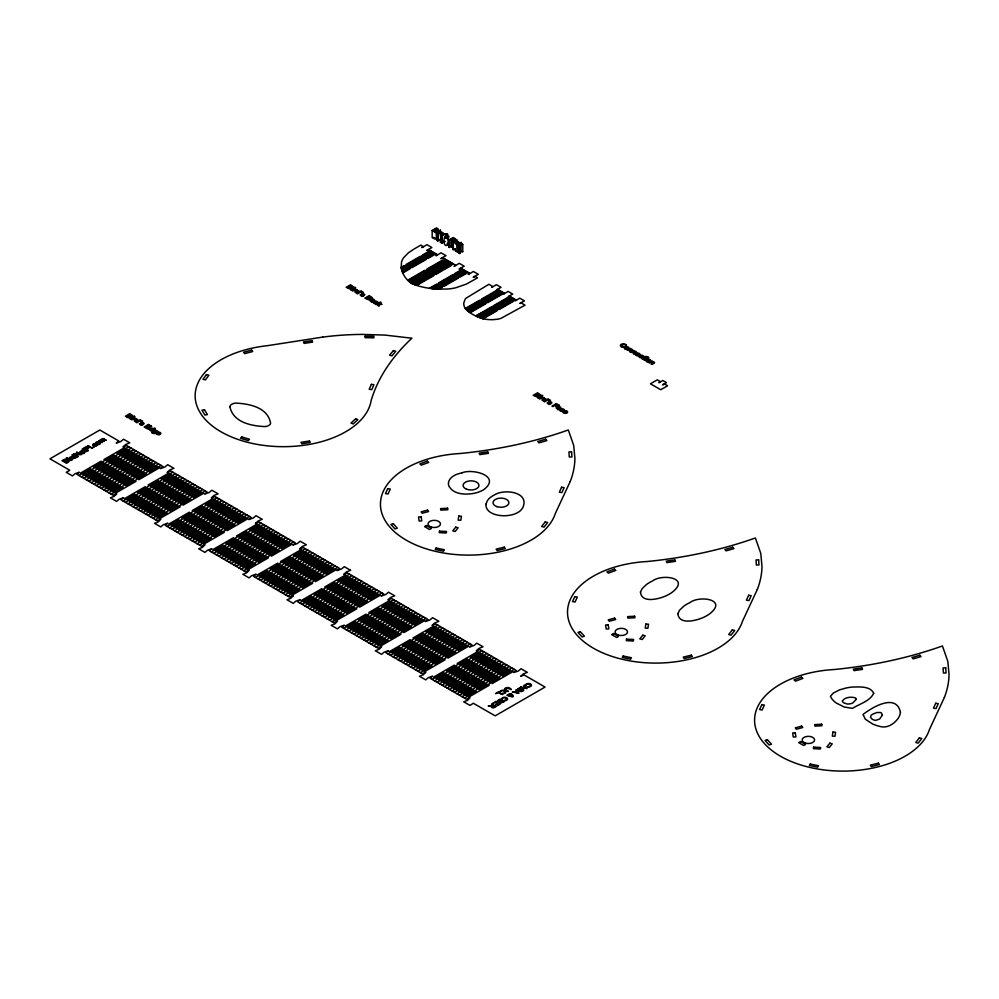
<?xml version="1.0" encoding="UTF-8"?>
<svg xmlns="http://www.w3.org/2000/svg" width="999" height="999" viewBox="0 0 999 999"><rect width="100%" height="100%" fill="white"/><g stroke="black" fill="none" stroke-linecap="round" stroke-linejoin="round"><path stroke-width="1.5" d="M361.263 294.98C357.804 293.893 363.411 298.164 363.773 295.592M443.793 241.321L443.169 242.108M511.5 696.003L512.3 695.691M497.577 700.861L500.112 699.088L504.433 701.585L501.123 702.959L497.564 701.036M454.907 239.498L453.658 240.01L451.66 239.036L451.66 246.241L453.047 247.028M459.74 253.534L459.74 246.328L460.389 244.43L462.749 244.443L462.749 251.648L460.389 251.623L459.74 253.534L459.09 253.147L459.652 244.43L457.142 244.83L457.142 252.023L459.652 251.623L459.652 244.43M459.09 253.147L459.652 251.623M100.012 440.759L104.346 441.446L101.998 439.985L102.785 439.16L106.294 440.322L104.033 439.011M447.639 237.862C446.428 240.022 442.944 235.502 445.454 237.65M447.639 245.067C444.43 247.29 442.832 241.795 444.767 236.601M492.045 706.668L493.856 705.494L495.292 706.318L492.157 707.142M140.497 423.901C137.225 422.49 142.058 427.147 143.032 424.475M548.301 403.022C545.054 401.785 549.912 406.118 550.849 403.671A3.771 2.173 0 0 0 550.249 402.897L550.162 402.759A5.607 3.234 0 0 1 549.75 402.322M66.084 460.377L64.51 461.388L63.137 460.601L66.071 460.002M436.338 231.044L434.79 231.306M448.176 236.85L448.638 244.43L448.052 236.975M437.038 238.511L435.04 239.048L432.18 237.625L432.18 230.419L436.513 227.922C441.783 230.394 434.815 233.654 432.18 230.419M500.561 701.822L502.047 700.873L503.359 701.623L500.624 702.247M376.773 302.422L377.634 302.922M563.161 410.04L564.023 410.527M642.332 356.381L643.206 356.88M436.326 238.274L434.34 238.274M632.729 350.487L630.257 351.973L629.42 351.486L631.605 350.174M636.475 352.622L633.978 354.121L633.141 353.634L635.327 352.322M654.432 362.987L651.935 364.485L651.098 364.011L653.284 362.699M502.16 693.468C509.19 692.881 500.624 688.086 500.324 692.494M504.008 700.474C511.151 699.725 501.998 695.217 502.16 699.487M527.859 686.7C534.952 686.138 526.048 681.443 526.011 685.726M437.974 229.945L435.264 229.295L436.575 228.546L438.037 229.458M441.071 241.421L441.196 242.395L442.869 242.27M373.301 300.324L373.077 300.474A5.882 3.397 0 0 1 372.302 300.212L369.605 300.287L371.416 301.498M559.69 407.929L559.465 408.079A5.882 3.397 0 0 1 558.691 407.817L556.018 407.854L557.804 409.115M512.862 696.291L511.7 696.34M445.691 234.99L447.689 234.378L445.691 234.99L445.691 237.862M131.219 415.809C130.869 417.719 128.584 419.056 125.399 416.183L129.758 413.661L132.48 415.434L131.169 416.533M351.935 286.938L350.911 287M370.679 297.739L368.381 297.103L369.393 296.528L370.716 297.327M538.961 394.967L536.713 394.293L537.724 393.718L539.048 394.518M129.52 416.97L128.521 417.095A3.459 1.998 0 0 1 128.147 416.908L127.01 416.271L128.184 415.596L129.595 416.471M350.262 288.087L349.225 288.199A3.459 1.998 0 0 1 348.888 288.037L347.752 287.387L348.926 286.713L350.337 287.587M368.993 298.901L367.957 299.013A3.459 1.998 0 0 1 367.62 298.851L366.483 298.202L367.657 297.527L369.068 298.401M537.35 396.079L536.326 396.216M519.892 691.258L522.165 690.858A3.347 1.936 0 0 0 522.514 690.646L522.152 689.722L519.143 690.509M68.019 461.788L66.621 462.599L65.047 461.7L68.232 461.014M498.701 700.511L500.049 699.725L501.535 700.574L498.601 701.298M643.356 358.541L646.765 356.568L644.43 356.506L642.519 358.054M436.363 230.644L434.752 229.595L433.266 230.457L434.652 231.244M436.176 232.717L439.835 231.219L436.176 232.717L436.7 240.235L436.7 233.029M441.046 239.723L437.512 240.697L437.512 233.491L440.646 231.681L440.646 239.435A1.461 0.849 0 0 1 441.046 239.323M437.512 233.491L441.458 232.742M433.916 237.275L433.266 237.65L434.078 238.124M421.765 247.427L423.126 246.628M441.558 235.826L441.558 243.032L441.558 235.826L446.378 233.616L444.305 234.216M422.102 247.615L426.923 244.655L431.905 247.54L426.785 250.324M437.512 240.697L439.597 239.485M355.681 289.685L355.357 288.973L352.197 290.796L357.317 290.209M427.122 250.524L428.496 249.725M441.558 243.032L445.304 241.446M401.198 267.32L404.27 265.547M406.206 264.423L420.279 256.306M422.227 255.182L430.232 250.562M452.26 247.178L451.148 246.528L448.813 247.215L448.813 240.022L453.134 237.525L454.87 238.524A5.407 3.122 0 0 1 455.394 238.861M87.687 448.926L86.526 449.6L88.374 450.661L87.775 451.011L83.217 448.389L85.052 447.327A5.694 3.284 0 0 1 85.664 447.015A1.911 1.099 0 0 1 87.6 446.928A1.911 1.099 0 0 1 88.586 447.914A2.872 1.661 0 0 1 87.637 448.876M401.286 267.969L412.874 261.276M414.822 260.152L428.896 252.023M448.813 240.022L451.148 239.335L452.26 239.972M451.66 239.036L453.196 238.149L454.757 239.073M83.741 451.598L81.281 453.022A1.511 0.874 0 0 0 83.254 453.259A1.511 0.874 0 0 0 83.829 452.135M401.386 268.556L405.432 266.221M407.38 265.097L421.453 256.98M423.389 255.856L431.393 251.236M401.511 269.143L414.011 261.925M415.946 260.801L430.02 252.685M401.635 269.718L406.568 266.87M408.504 265.746L422.577 257.63M424.513 256.506L432.53 251.885M401.785 270.279L415.134 262.575M417.07 261.451L431.143 253.334M401.96 270.829L407.692 267.52M409.627 266.396L423.701 258.279M425.649 257.155L433.653 252.535M402.185 271.353L416.258 263.224M418.206 262.1L432.28 253.983M452.784 242.307L456.443 240.809L452.784 242.307L452.784 249.513L455.394 248.614M457.105 239.81L457.105 242.695M402.335 271.915L408.816 268.169M410.764 267.058L424.837 258.928M426.773 257.804L434.777 253.184M403.321 272.003L417.395 263.873M419.33 262.762L433.404 254.633M402.759 272.977L409.952 268.831M411.888 267.707L425.961 259.578M427.897 258.454L435.914 253.833M448.813 247.215L450.974 245.966M435.876 255.569L437.237 254.782M436.213 255.769L441.034 252.809L446.016 255.682L440.896 258.466M457.142 244.83L461.476 242.332L459.54 244.056L462.749 244.443M441.233 258.666L442.807 257.829M409.053 279.42L424.7 270.379M426.86 269.131L442.507 260.102M372.527 300.786L370.791 300.936M408.116 280.607L416.358 275.849M418.519 274.6L434.165 265.572M436.326 264.323L445.229 259.178M410.214 280.095L425.861 271.054M428.022 269.805L443.668 260.776M409.003 281.443L417.52 276.523M419.68 275.274L435.327 266.246M437.487 264.997L446.391 259.852M411.338 280.744L426.985 271.703M429.145 270.454L444.792 261.426M401.261 267.507A54.433 31.419 0 0 0 407.405 279.957L409.84 282.205L418.656 277.173M420.816 275.924L436.463 266.895M438.611 265.647L447.515 260.502M412.475 281.393L428.121 272.352M430.282 271.116L445.929 262.075M80.432 473.114L101.099 461.176M103.958 459.528L124.625 447.602M410.926 282.942L419.78 277.822M421.94 276.573L437.587 267.545M439.747 266.296L448.651 261.151M413.598 282.043L429.245 273.014M431.406 271.765L447.053 262.725M78.834 475.474L90.597 468.681M93.444 467.045L114.111 455.107M116.97 453.459L128.709 446.678M154.483 432.392L154.021 432.654A2.098 1.211 0 0 1 153.584 432.867L153.571 432.854M156.743 431.143L157.967 431.343C156.456 435.676 148.963 432.167 152.472 432.192M412.013 283.604L420.904 278.471M423.064 277.223L438.711 268.194M440.871 266.945L449.775 261.813M414.722 282.692L430.369 273.664M432.53 272.415L448.176 263.374M82.929 474.55L103.596 462.612M106.456 460.964L127.123 449.038M413.211 284.216L422.04 279.121M424.2 277.884L439.847 268.843M441.995 267.595L450.899 262.462M415.859 283.341L431.506 274.313M433.666 273.064L449.313 264.036M81.319 476.91L93.082 470.129M95.941 468.481L116.608 456.543M119.455 454.895L131.206 448.114M414.498 284.79L423.176 279.782M425.324 278.534L440.971 269.505M443.131 268.256L452.035 263.112M416.995 284.003L432.642 274.962M434.802 273.726L450.449 264.685M85.427 475.986L106.094 464.06M108.941 462.412L129.62 450.474M415.859 285.314L424.3 280.432M426.461 279.183L442.107 270.155M444.268 268.906L453.171 263.773M418.119 284.653L433.766 275.624M435.926 274.375L451.573 265.334M83.816 478.359L95.579 471.565M98.426 469.917L119.106 457.992M121.953 456.343L133.704 449.55M87.912 477.435L108.591 465.497M111.438 463.848L132.105 451.91M454.083 266.084L455.444 265.284M454.42 266.283L459.24 263.311L464.223 266.196L459.103 268.981M86.314 479.795L98.077 473.002M100.924 471.353L121.591 459.428M124.45 457.779L136.201 450.999M90.41 478.871L111.076 466.933M113.936 465.284L134.603 453.359M88.811 481.231L100.562 474.45M103.421 472.802L124.088 460.864M126.935 459.215L138.686 452.435M92.907 480.307L113.574 468.381M116.433 466.733L137.1 454.795M459.44 269.181L460.814 268.381M91.296 482.679L103.059 475.886M105.919 474.238L126.586 462.312M129.433 460.664L141.184 453.871M429.308 288.299L436.488 284.153M438.424 283.029L452.497 274.9M454.445 273.776L462.45 269.156M95.405 481.755L116.071 469.817M118.918 468.169L139.598 456.231M430.981 287.974L445.054 279.845M447.003 278.733L461.063 270.604M431.131 288.549L437.612 284.802M439.56 283.679L453.633 275.549M455.569 274.438L463.573 269.805M93.794 484.115L105.557 477.322M108.404 475.674L129.083 463.748M131.93 462.1L143.681 455.319M432.117 288.624L446.191 280.507M448.126 279.383L462.2 271.253M433.004 288.761L438.748 285.452M440.684 284.328L454.757 276.211M456.693 275.087L464.697 270.467M433.966 288.861L447.315 281.156M449.25 280.032L463.324 271.903M97.89 483.191L118.569 471.253M121.416 469.605L142.083 457.679M434.952 288.948L439.872 286.101M441.808 284.977L455.881 276.86M457.829 275.736L465.834 271.116M435.939 289.023L448.439 281.805M450.387 280.682L464.448 272.565M96.291 485.551L108.054 478.771M110.901 477.122L131.568 465.184M134.428 463.536L146.179 456.755M436.95 289.086L440.996 286.75M442.944 285.627L457.005 277.51M458.953 276.386L466.958 271.765M437.974 289.148L449.575 282.455M451.511 281.331L465.584 273.214M100.387 484.627L121.054 472.702M123.913 471.053L144.58 459.115M439.098 289.198L442.17 287.425M444.105 286.301L458.179 278.184M460.114 277.06L468.131 272.44M98.789 487L110.539 480.207M113.399 478.558L134.066 466.62M136.913 464.985L148.664 458.191M468.194 274.226L469.555 273.439M468.531 274.425L473.351 271.466L478.334 274.338L473.214 277.123M102.885 486.063L123.551 474.138M126.411 472.49L147.078 460.551M101.274 488.436L113.037 481.643M115.896 479.995L136.563 468.069M139.41 466.421L151.161 459.64M105.382 487.512L126.049 475.574M128.896 473.926L149.563 462M103.771 489.872L115.534 483.091M118.382 481.443L139.048 469.505M141.908 467.857L153.659 461.076M473.551 277.322L474.925 276.536M107.867 488.948L128.546 477.023M131.393 475.374L152.06 463.436M106.269 491.321L118.032 484.527M120.879 482.879L141.546 470.941M144.405 469.305L156.156 462.512M110.365 490.384L131.031 478.459M133.891 476.81L154.558 464.872M108.766 492.757L120.517 485.964M123.376 484.315L144.043 472.39M146.89 470.741L158.641 463.961M112.862 491.833L133.529 479.895M136.376 478.246L157.055 466.321M111.251 494.193L123.014 487.412M125.874 485.764L146.541 473.826M149.388 472.177L161.139 465.397M115.36 493.269L136.026 481.331M138.873 479.695L159.54 467.757M124.588 498.601L145.255 486.663M148.114 485.027L168.781 473.089M491.833 287.05L492.582 286.626M492.17 287.25L496.366 284.653L501.048 287.35L496.54 289.772M122.989 500.974L134.74 494.18M137.6 492.532L158.267 480.594M161.114 478.946L172.864 472.165M127.085 500.037L147.752 488.111M150.612 486.463L171.279 474.525M125.474 502.41L137.238 495.616M140.097 493.968L160.764 482.042M163.611 480.394L175.362 473.613M129.583 501.486L150.25 489.547M153.097 487.899L173.764 475.974M496.878 289.972L497.627 289.535M465.322 308.479L479.57 300.249M481.568 299.088L496.028 290.746M127.972 503.846L139.735 497.065M142.582 495.417L163.249 483.479M166.109 481.83L177.859 475.049M465.621 308.891L471.853 305.294M473.851 304.133L488.311 295.791M490.309 294.643L498.538 289.885M466.146 309.19L480.606 300.836M482.592 299.688L497.052 291.333M492.582 286.426L488.886 284.29L466.108 298.164A15.06 8.691 0 0 0 465.109 299.313L463.786 302.922A25.862 14.923 0 0 0 464.036 305.669L464.248 306.418A19.755 11.401 0 0 0 465.984 309.34L472.889 305.881M474.887 304.732L489.335 296.378M491.333 295.229L499.562 290.484M132.068 502.922L152.747 490.984M155.594 489.348L176.261 477.41M467.17 309.777L481.63 301.423M483.616 300.274L498.076 291.933M466.333 309.702L467.095 310.452L473.913 306.468M475.911 305.319L490.359 296.978M492.357 295.816L500.586 291.071M130.469 505.294L142.233 498.501M145.08 496.853L165.747 484.915M168.606 483.266L180.357 476.486M468.194 310.364L482.642 302.023M484.64 300.861L499.1 292.52M467.919 311.114L474.937 307.068M476.923 305.906L491.383 297.565M493.381 296.416L501.61 291.658M469.205 310.951L483.666 302.61M485.664 301.461L500.124 293.107M134.565 504.358L155.232 492.432M158.092 490.784L178.759 478.846M468.793 311.788L475.949 307.655M477.947 306.506L492.407 298.152M494.405 297.003L502.634 292.257M470.229 311.551L484.69 303.197M486.688 302.048L501.148 293.706M132.967 506.73L144.718 499.937M147.577 498.289L168.244 486.363M171.091 484.715L182.842 477.934M467.095 310.452L469.617 312.437L476.973 308.241M478.971 307.093L493.431 298.751M495.429 297.59L503.658 292.844M471.253 312.138L485.714 303.796M487.712 302.635L502.172 294.293M503.521 293.806L504.27 293.369M137.063 505.806L157.73 493.868M160.589 492.22L181.256 480.294M503.871 294.006L508.066 291.396L512.737 294.106L508.229 296.516M135.452 508.166L147.215 501.373M150.075 499.737L170.742 487.799M173.589 486.151L185.339 479.37M139.56 507.242L160.227 495.304M163.074 493.656L183.741 481.73M137.949 509.615L149.713 502.822M152.56 501.173L173.227 489.235M176.086 487.587L187.837 480.806M508.578 296.715L509.328 296.291M476.823 315.347L491.283 307.005M493.281 305.856L507.742 297.502M142.045 508.678L162.725 496.753M165.572 495.104L186.239 483.166M469.617 312.437L470.204 312.849A52.16 30.12 0 0 0 475.599 315.959L483.566 312.05M485.564 310.901L500.024 302.547M502.01 301.398L510.239 296.653M477.847 315.946L492.307 307.592M494.305 306.443L508.753 298.102M140.447 511.051L152.21 504.258M155.057 502.609L175.724 490.684M178.584 489.035L190.334 482.242M477.435 316.77L484.59 312.637M486.588 311.488L501.048 303.147M503.034 301.985L511.263 297.24M478.871 316.533L493.331 308.192M495.317 307.03L509.777 298.689M144.543 510.127L165.21 498.189M168.069 496.54L188.736 484.602M478.608 317.282L485.614 313.236M487.612 312.075L502.06 303.733M504.058 302.585L512.287 297.827M479.895 317.12L494.355 308.778M496.341 307.63L510.801 299.275M479.82 317.757L486.638 313.823M488.636 312.675L503.084 304.32M505.082 303.172L513.311 298.414M142.944 512.487L154.695 505.694M157.555 504.058L178.222 492.12M181.069 490.472L192.819 483.691M480.919 317.719L495.367 309.365M497.365 308.216L511.825 299.862M476.311 316.296L481.043 318.194L487.662 314.41M489.647 313.261L504.108 304.907M506.106 303.758L514.335 299.013M147.04 511.563L167.707 499.625M170.554 497.977L191.234 486.051M481.93 318.306L496.391 309.952M498.389 308.803L512.849 300.462M482.455 318.606L488.686 315.01M490.684 313.848L505.144 305.507M507.13 304.358L515.359 299.6M483.166 318.781L497.427 310.552M499.425 309.403L513.873 301.049M145.429 513.923L157.193 507.142M160.052 505.494L180.719 493.556M183.566 491.908L195.317 485.127M515.222 300.549L515.959 300.125M515.559 300.749L519.755 298.152L524.438 300.849L519.93 303.271M149.538 512.999L170.205 501.073M173.052 499.425L193.719 487.487M147.927 515.372L159.69 508.578M162.537 506.93L183.204 495.005M186.064 493.356L197.814 486.563M152.023 514.448L172.69 502.509M175.549 500.861L196.216 488.923M150.424 516.808L162.188 510.014M165.035 508.366L185.702 496.441M188.561 494.792L200.3 488.012M520.267 303.471L521.016 303.034M154.52 515.884L175.187 503.946M178.047 502.297L198.714 490.372M152.909 518.244L164.673 511.463M167.532 509.815L188.199 497.877M191.046 496.228L202.797 489.448M157.018 517.32L177.685 505.394M180.532 503.746L201.211 491.808M155.407 519.692L167.17 512.899M170.017 511.251L190.697 499.325M193.544 497.677L205.294 490.884M159.515 518.768L180.182 506.83M183.029 505.182L203.696 493.244M168.744 524.1L189.41 512.162M192.27 510.514L212.937 498.576M167.145 526.461L178.896 519.667M181.756 518.019L202.422 506.093M205.27 504.445L217.02 497.664M171.241 525.536L191.908 513.598M194.755 511.95L215.434 500.024M169.63 527.897L181.393 521.116M184.253 519.468L204.92 507.529M207.767 505.881L219.518 499.1M173.739 526.972L194.405 515.047M197.253 513.399L217.919 501.461M172.128 529.345L183.891 522.552M186.738 520.904L207.405 508.966M210.265 507.33L222.015 500.536M176.224 528.409L196.89 516.483M199.75 514.835L220.417 502.897M174.625 530.781L186.388 523.988M189.236 522.34L209.902 510.414M212.762 508.766L224.5 501.985M178.721 529.857L199.388 517.919M202.248 516.271L222.914 504.345M177.11 532.217L188.873 525.437M191.733 523.788L212.4 511.85M215.247 510.202L226.998 503.421M181.219 531.293L201.885 519.355M204.733 517.719L225.412 505.781M179.608 533.666L191.371 526.873M194.218 525.224L214.897 513.286M217.745 511.65L229.495 504.857M183.716 532.729L204.383 520.804M207.23 519.155L227.897 507.217M182.105 535.102L193.868 528.309M196.716 526.66L217.382 514.735M220.242 513.086L231.993 506.306M186.201 534.178L206.868 522.24M209.728 520.591L230.394 508.666M184.603 536.538L196.366 529.757M199.213 528.109L219.88 516.171M222.74 514.522L234.478 507.742M188.699 535.614L209.365 523.676M212.225 522.04L232.892 510.102M187.088 537.986L198.851 531.193M201.711 529.545L222.377 517.607M225.225 515.959L236.975 509.178M191.196 537.05L211.863 525.124M214.71 523.476L235.389 511.538M189.585 539.423L201.348 532.629M204.196 530.981L224.875 519.055M227.722 517.407L239.473 510.626M193.681 538.498L214.36 526.56M217.208 524.912L237.874 512.986M192.083 540.859L203.846 534.065M206.693 532.43L227.36 520.491M230.22 518.843L241.97 512.062M196.179 539.935L216.845 527.996M219.705 526.361L240.372 514.423M194.58 542.307L206.331 535.514M209.191 533.866L229.857 521.928M232.705 520.279L244.455 513.498M198.676 541.371L219.343 529.445M222.203 527.797L242.869 515.859M197.065 543.743L208.828 536.95M211.688 535.302L232.355 523.376M235.202 521.728L246.953 514.947M201.174 542.819L221.84 530.881M224.688 529.233L245.367 517.307M199.563 545.179L211.326 538.386M214.173 536.75L234.852 524.812M237.7 523.164L249.45 516.383M203.659 544.255L224.338 532.317M227.185 530.669L247.852 518.743M212.899 549.587L233.566 537.649M236.426 536.001L257.093 524.075M211.288 551.947L223.052 545.167M225.911 543.518L246.578 531.58M249.425 529.932L261.176 523.151M215.397 551.023L236.064 539.098M238.911 537.45L259.59 525.511M213.786 553.396L225.549 546.603M228.396 544.954L249.076 533.029M251.923 531.381L263.674 524.587M217.882 552.472L238.561 540.534M241.408 538.886L262.075 526.948M216.284 554.832L228.047 548.039M230.894 546.391L251.561 534.465M254.42 532.817L266.171 526.036M220.379 553.908L241.046 541.97M243.906 540.322L264.573 528.396M218.781 556.268L230.532 549.487M233.391 547.839L254.058 535.901M256.905 534.253L268.656 527.472M222.877 555.344L243.544 543.419M246.403 541.77L267.07 529.832M221.266 557.717L233.029 550.924M235.889 549.275L256.556 537.35M259.403 535.701L271.154 528.908M225.374 556.793L246.041 544.855M248.888 543.206L269.568 531.268M223.764 559.153L235.527 552.36M238.374 550.711L259.053 538.786M261.9 537.137L273.651 530.357M227.859 558.229L248.539 546.291M251.386 544.642L272.053 532.717M226.261 560.589L238.024 553.808M240.871 552.16L261.538 540.222M264.398 538.573L276.149 531.793M230.357 559.665L251.024 547.739M253.883 546.091L274.55 534.153M228.759 562.037L240.509 555.244M243.369 553.596L264.036 541.658M266.883 540.022L278.634 533.229M232.854 561.101L253.521 549.175M256.381 547.527L277.048 535.589M231.244 563.473L243.007 556.68M245.866 555.032L266.533 543.106M269.38 541.458L281.131 534.677M235.352 562.549L256.019 550.611M258.866 548.963L279.533 537.037M233.741 564.91L245.504 558.129M248.351 556.48L269.018 544.542M271.878 542.894L283.629 536.113M237.837 563.985L258.516 552.06M261.363 550.412L282.03 538.473M236.239 566.358L248.002 559.565M250.849 557.917L271.516 545.978M274.375 544.343L286.126 537.549M240.334 565.422L261.001 553.496M263.861 551.848L284.528 539.91M238.736 567.794L250.487 561.001M253.346 559.353L274.013 547.427M276.86 545.779L288.611 538.998M242.832 566.87L263.499 554.932M266.346 553.284L287.025 541.358M241.221 569.23L252.984 562.449M255.844 560.801L276.511 548.863M279.358 547.215L291.109 540.434M245.329 568.306L265.996 556.368M268.843 554.732L289.51 542.794M542.744 397.677L542.42 396.978L539.26 398.801L543.256 398.264M243.719 570.679L255.482 563.886M258.329 562.237L278.996 550.299M281.855 548.663L293.606 541.87M247.814 569.742L268.494 557.817M271.341 556.168L292.008 544.23M257.055 575.074L277.722 563.149M280.582 561.5L301.248 549.562M255.444 577.447L267.208 570.654M270.067 569.005L290.734 557.08M293.581 555.432L305.332 548.651M259.553 576.523L280.22 564.585M283.067 562.937L303.733 551.011M257.942 578.883L269.705 572.102M272.552 570.454L293.219 558.516M296.079 556.868L307.829 550.087M262.038 577.959L282.717 566.021M285.564 564.385L306.231 552.447M260.439 580.332L272.203 573.538M275.05 571.89L295.716 559.952M298.576 558.304L310.327 551.523M558.916 408.391L557.167 408.529M264.535 579.395L285.202 567.469M288.062 565.821L308.728 553.883M262.937 581.768L274.688 574.974M277.547 573.326L298.214 561.401M301.061 559.752L312.812 552.971M267.033 580.844L287.7 568.906M290.559 567.257L311.226 555.332M265.422 583.204L277.185 576.411M280.045 574.775L300.711 562.837M303.559 561.188L315.309 554.408M269.53 582.28L290.197 570.342M293.044 568.693L313.711 556.768M267.919 584.652L279.683 577.859M282.53 576.211L303.197 564.273M306.056 562.624L317.807 555.844M272.015 583.716L292.695 571.79M295.542 570.142L316.208 558.204M270.417 586.088L282.18 579.295M285.027 577.647L305.694 565.721M308.554 564.073L320.304 557.28M274.513 585.164L295.18 573.226M298.039 571.578L318.706 559.64M272.914 587.524L284.665 580.731M287.525 579.095L308.192 567.157M311.039 565.509L322.789 558.728M277.01 586.6L297.677 574.662M300.524 573.014L321.203 561.088M275.399 588.96L287.163 582.18M290.022 580.531L310.689 568.593M313.536 566.945L325.287 560.164M279.508 588.036L300.175 576.111M303.022 574.462L323.688 562.524M277.897 590.409L289.66 583.616M292.507 581.967L313.174 570.042M316.034 568.394L327.784 561.6M281.993 589.485L302.66 577.547M305.519 575.899L326.186 563.96M280.394 591.845L292.158 585.052M295.005 583.404L315.672 571.478M318.531 569.83L330.269 563.049M284.49 590.921L305.157 578.983M308.017 577.335L328.683 565.409M282.879 593.281L294.643 586.5M297.502 584.852L318.169 572.914M321.016 571.266L332.767 564.485M286.988 592.357L307.655 580.431M310.502 578.783L331.181 566.845M285.377 594.73L297.14 587.936M299.987 586.288L320.667 574.363M323.514 572.714L335.264 565.921M289.485 593.806L310.152 581.868M312.999 580.219L333.666 568.281M287.874 596.166L299.638 589.373M302.485 587.724L323.152 575.799M326.011 574.15L337.762 567.37M658.853 382.505L660.227 381.718M659.203 382.704L662.774 380.469L666.508 382.629L662.624 384.69M291.97 595.242L312.637 583.304M315.497 581.655L336.163 569.73M662.974 384.89L664.347 384.091M350.524 570.292L346.478 571.903L343.756 574.413L347.577 573.051L383.753 593.955L381.231 596.066L385.664 594.53L388.474 592.195L394.705 595.791L390.659 597.414L387.912 599.899L391.733 598.551L427.909 619.455L425.349 621.553L429.82 620.017L432.617 617.682L438.861 621.278L434.802 622.901L432.067 625.386L435.889 624.038L472.065 644.942L469.505 647.04L473.976 645.516L476.785 643.181L483.017 646.778L478.971 648.401L476.223 650.886L480.044 649.537L516.208 670.441L513.623 672.514L518.256 671.078L521.053 668.743L527.297 672.339L523.239 673.963L521.353 675.799A26.511 15.31 0 0 0 520.691 676.223L524.2 675.024L545.054 687.062L495.167 715.858L473.339 703.259L469.992 705.419L463.748 701.822L467.495 700.386L470.042 697.752L466.283 699.163L430.107 678.259L432.604 676.136L428.209 677.697L425.711 679.857L419.48 676.261L423.226 674.824L425.861 672.24L422.127 673.676L385.939 652.747L388.474 650.661L384.041 652.197L381.556 654.357L375.312 650.761L379.058 649.325L381.68 646.728L377.972 648.176L341.783 627.247L344.393 625.199L339.897 626.71L337.4 628.87L331.168 625.274L334.915 623.838L337.525 621.228L333.791 622.677L297.64 601.785L300.2 599.687L295.729 601.211L293.244 603.371L287 599.775L290.734 598.326L293.369 595.741L289.635 597.177L253.534 576.336L256.019 574.175L251.586 575.724L249.101 577.884L242.857 574.288L246.603 572.852L249.25 570.267L245.479 571.69L209.353 550.824L211.863 548.688L207.467 550.262L204.932 552.397L198.701 548.801L202.447 547.352L205.007 544.73L201.386 546.228L165.185 525.299L167.707 523.189L163.287 524.75L160.789 526.91L154.545 523.301L158.292 521.865L160.851 519.23L157.193 520.716L121.029 499.812L123.551 497.702L119.118 499.25L116.621 501.411L110.39 497.802L114.123 496.366L116.783 493.793L113.037 495.229L76.873 474.325L79.358 472.202L74.962 473.763L72.477 475.924L66.234 472.315L69.805 470.279L49.95 458.816L99.838 430.02L118.819 441.009L116.296 443.119L120.729 441.57L123.539 439.235L129.783 442.832L125.724 444.455L122.989 446.94L126.811 445.591L162.974 466.496L160.414 468.593L164.885 467.057L167.695 464.722L173.926 468.319L169.867 469.942L167.145 472.44L170.966 471.078L207.13 491.995L204.545 494.068L209.053 492.557L211.85 490.222L218.094 493.818L214.036 495.442L211.301 497.927L215.11 496.578L251.286 517.482L248.701 519.567L253.197 518.056L256.006 515.709L262.238 519.305L258.229 520.954L255.444 523.426L259.265 522.065L295.442 542.981L292.857 545.054L297.352 543.543L300.162 541.208L306.393 544.805L302.347 546.428L299.6 548.913L303.421 547.564L339.598 568.468L337.013 570.554L341.496 569.03L344.305 566.683L350.537 570.292M301.211 600.574L321.878 588.636M324.725 586.987L345.404 575.062M299.6 602.934L311.363 596.153M314.223 594.505L334.89 582.567M337.737 580.918L349.488 574.138M303.708 602.01L324.375 590.084M327.222 588.436L347.889 576.498M302.098 604.383L313.861 597.589M316.708 595.941L337.375 584.003M340.234 582.367L351.985 575.574M306.193 603.446L326.86 591.52M329.72 589.872L350.387 577.934M304.595 605.819L316.358 599.025M319.205 597.377L339.872 585.451M342.732 583.803L354.47 577.022M308.691 604.894L329.358 592.956M332.217 591.308L352.884 579.383M307.08 607.255L318.843 600.474M321.703 598.826L342.37 586.888M345.217 585.239L356.968 578.458M311.188 606.331L331.855 594.393M334.702 592.757L355.382 580.819M309.578 608.703L321.341 601.91M324.188 600.262L344.867 588.324M347.714 586.688L359.465 579.895M313.686 607.767L334.353 595.841M337.2 594.193L357.867 582.255M312.075 610.139L323.838 603.346M326.685 601.698L347.352 589.772M350.212 588.124L361.963 581.343M316.171 609.215L336.838 597.277M339.697 595.629L360.364 583.703M314.573 611.575L326.336 604.795M329.183 603.146L349.85 591.208M352.709 589.56L364.448 582.779M318.669 610.651L339.335 598.713M342.195 597.077L362.862 585.139M317.058 613.024L328.821 606.231M331.68 604.582L352.347 592.644M355.194 590.996L366.945 584.215M321.166 612.087L341.833 600.162M344.68 598.513L365.359 586.575M319.555 614.46L331.318 607.667M334.166 606.018L354.845 594.093M357.692 592.444L369.443 585.664M323.651 613.536L344.33 601.598M347.177 599.949L367.844 588.024M322.053 615.896L333.816 609.103M336.663 607.467L357.33 595.529M360.189 593.881L371.94 587.1M326.149 614.972L346.815 603.034M349.675 601.398L370.342 589.46M324.55 617.345L336.301 610.551M339.161 608.903L359.827 596.965M362.674 595.317L374.425 588.536M328.646 616.408L349.313 604.482M352.172 602.834L372.839 590.896M327.035 618.781L338.798 611.987M341.658 610.339L362.325 598.413M365.172 596.765L376.923 589.984M331.144 617.857L351.81 605.918M354.657 604.27L375.337 592.345M329.533 620.217L341.296 613.423M344.143 611.788L364.822 599.85M367.669 598.201L379.42 591.42M333.629 619.293L354.308 607.355M357.155 605.706L377.822 593.781M332.03 621.665L343.793 614.872M346.641 613.224L367.307 601.286M370.167 599.637L381.918 592.857M336.126 620.729L356.793 608.803M359.652 607.155L380.319 595.217M345.367 626.061L366.034 614.135M368.881 612.487L389.56 600.549M343.756 628.433L355.519 621.64M358.366 619.992L379.046 608.066M381.893 606.418L393.643 599.625M347.852 627.509L368.531 615.571M371.378 613.923L392.045 601.985M346.253 629.87L358.017 623.076M360.864 621.428L381.531 609.502M384.39 607.854L396.141 601.073M350.349 628.945L371.016 617.007M373.876 615.359L394.543 603.433M348.751 631.306L360.502 624.525M363.361 622.877L384.028 610.938M386.875 609.29L398.626 602.509M352.847 630.381L373.514 618.456M376.373 616.808L397.04 604.87M351.236 632.754L362.999 625.961M365.859 624.313L386.526 612.387M389.373 610.739L401.123 603.945M355.344 631.83L376.011 619.892M378.858 618.244L399.538 606.306M353.733 634.19L365.497 627.397M368.344 625.749L389.023 613.823M391.87 612.175L403.621 605.394M357.829 633.266L378.509 621.328M381.356 619.68L402.023 607.754M356.231 635.626L367.994 628.846M370.841 627.197L391.508 615.259M394.368 613.611L406.118 606.83M360.327 634.702L380.994 622.777M383.853 621.128L404.52 609.19M358.728 637.075L370.479 630.282M373.339 628.633L394.006 616.695M396.853 615.059L408.603 608.266M362.824 636.138L383.491 624.213M386.351 622.564L407.018 610.626M361.213 638.511L372.977 631.718M375.836 630.069L396.503 618.144M399.35 616.495L411.101 609.715M365.322 637.587L385.989 625.649M388.836 624L409.503 612.075M363.711 639.947L375.474 633.166M378.321 631.518L398.988 619.58M401.848 617.931L413.598 611.151M367.807 639.023L388.486 627.097M391.333 625.449L412 613.511M366.208 641.395L377.972 634.602M380.819 632.954L401.486 621.016M404.345 619.38L416.096 612.587M370.304 640.459L390.971 628.533M393.831 626.885L414.498 614.947M368.706 642.832L380.457 636.038M383.316 634.39L403.983 622.464M406.83 620.816L418.581 614.035M372.802 641.907L393.469 629.969M396.316 628.321L416.995 616.395M371.191 644.268L382.954 637.487M385.814 635.839L406.481 623.9M409.328 622.252L421.079 615.471M375.299 643.344L395.966 631.405M398.813 629.77L419.48 617.832M373.688 645.716L385.452 638.923M388.299 637.275L408.966 625.337M411.825 623.701L423.576 616.907M377.784 644.78L398.464 632.854M401.311 631.206L421.978 619.268M376.186 647.152L387.949 640.359M390.796 638.711L411.463 626.785M414.323 625.137L426.073 618.356M380.282 646.228L400.949 634.29M403.808 632.642L424.475 620.716M389.523 651.56L410.189 639.622M413.037 637.974L433.703 626.048M387.912 653.92L399.675 647.14M402.522 645.491L423.189 633.553M426.049 631.905L437.799 625.124M392.008 652.996L412.687 641.058M415.534 639.422L436.201 627.484M390.409 655.369L402.172 648.576M405.02 646.927L425.686 634.989M428.546 633.341L440.297 626.56M394.505 654.432L415.172 642.507M418.032 640.859L438.698 628.92M392.907 656.805L404.657 650.012M407.517 648.363L428.184 636.438M431.031 634.79L442.782 628.009M397.003 655.881L417.669 643.943M420.517 642.295L441.196 630.369M395.392 658.241L407.155 651.448M410.015 649.812L430.681 637.874M433.529 636.226L445.279 629.445M399.5 657.317L420.167 645.379M423.014 643.731L443.681 631.805M397.889 659.69L409.652 652.896M412.5 651.248L433.166 639.31M436.026 637.662L447.777 630.881M401.985 658.753L422.664 646.828M425.512 645.179L446.178 633.241M400.387 661.126L412.15 654.333M414.997 652.684L435.664 640.759M438.524 639.11L450.274 632.317M404.483 660.202L425.149 648.264M428.009 646.615L448.676 634.69M402.884 662.562L414.635 655.769M417.495 654.133L438.161 642.195M441.009 640.546L452.759 633.766M406.98 661.638L427.647 649.7M430.494 648.051L451.173 636.126M405.369 663.998L417.132 657.217M419.992 655.569L440.659 643.631M443.506 641.982L455.257 635.202M409.478 663.074L430.144 651.148M432.992 649.5L453.658 637.562M407.867 665.446L419.63 658.653M422.477 657.005L443.144 645.079M446.004 643.431L457.754 636.638M411.963 664.522L432.629 652.584M435.489 650.936L456.156 638.998M410.364 666.882L422.127 660.089M424.975 658.441L445.641 646.515M448.501 644.867L460.239 638.086M414.46 665.958L435.127 654.02M437.987 652.372L458.653 640.446M412.849 668.319L424.612 661.538M427.472 659.889L448.139 647.951M450.986 646.303L462.737 639.522M416.958 667.394L437.624 655.469M440.472 653.821L461.151 641.882M415.347 669.767L427.11 662.974M429.957 661.326L450.636 649.4M453.484 647.752L465.234 640.958M419.455 668.843L440.122 656.905M442.969 655.257L463.636 643.319M417.844 671.203L429.607 664.41M432.455 662.762L453.121 650.836M455.981 649.188L467.732 642.407M421.94 670.279L442.607 658.341M445.467 656.693L466.133 644.767M420.342 672.639L432.092 665.858M434.952 664.21L455.619 652.272M458.479 650.624L470.217 643.843M424.438 671.715L445.104 659.79M447.964 658.141L468.631 646.203M433.678 677.047L454.345 665.122M457.192 663.473L477.859 651.535M432.067 679.42L443.831 672.627M446.678 670.978L467.345 659.04M470.204 657.404L481.955 650.611M436.163 678.483L456.83 666.558M459.69 664.909L480.357 652.971M434.565 680.856L446.328 674.063M449.175 672.414L469.842 660.489M472.702 658.841L484.44 652.06M438.661 679.932L459.328 667.994M462.187 666.345L482.854 654.42M437.05 682.292L448.813 675.511M451.673 673.863L472.34 661.925M475.187 660.277L486.938 653.496M441.158 681.368L461.825 669.43M464.672 667.794L485.352 655.856M439.548 683.741L451.311 676.947M454.158 675.299L474.837 663.361M477.684 661.725L489.435 654.932M443.656 682.804L464.323 670.878M467.17 669.23L487.837 657.292M442.045 685.177L453.808 678.383M456.655 676.735L477.322 664.81M480.182 663.161L491.933 656.38M446.141 684.253L466.808 672.315M469.667 670.666L490.334 658.741M444.543 686.613L456.306 679.832M459.153 678.184L479.82 666.246M482.679 664.597L494.418 657.817M448.638 685.689L469.305 673.751M472.165 672.115L492.832 660.177M447.028 688.061L458.791 681.268M461.65 679.62L482.317 667.682M485.164 666.033L496.915 659.253M451.136 687.125L471.803 675.199M474.65 673.551L495.329 661.613M449.525 689.497L461.288 682.704M464.135 681.056L484.815 669.13M487.662 667.482L499.413 660.701M453.621 688.573L474.3 676.635M477.147 674.987L497.814 663.061M452.023 690.933L463.786 684.14M466.633 682.504L487.3 670.566M490.159 668.918L501.91 662.137M456.118 690.009L476.785 678.071M479.645 676.435L500.312 664.497M454.52 692.382L466.271 685.589M469.13 683.94L489.797 672.002M492.644 670.354L504.395 663.573M458.616 691.445L479.283 679.52M482.142 677.871L502.809 665.933M457.005 693.818L468.768 687.025M471.628 685.376L492.295 673.451M495.142 671.803L506.893 665.022M461.113 692.894L481.78 680.956M484.627 679.308L505.307 667.382M459.503 695.254L471.266 688.461M474.113 686.825L494.792 674.887M497.639 673.239L509.39 666.458M463.598 694.33L484.278 682.392M487.125 680.744L507.792 668.818M462 696.703L473.763 689.909M476.61 688.261L497.277 676.323M500.137 674.675L511.888 667.894M466.096 695.766L486.763 683.84M489.622 682.192L510.289 670.254M464.498 698.139L476.248 691.345M479.108 689.697L499.775 677.772M502.622 676.123L514.373 669.33M468.593 697.215L489.26 685.277M492.12 683.628L512.787 671.69M492.694 705.594L493.369 705.207L491.446 704.095L496.341 706.268C494.917 708.016 490.309 708.778 491.745 706.193A3.184 1.836 0 0 1 490.134 706.206L488.199 705.968L491.146 705.831M373.851 300.974L372.814 301.561A3.496 2.023 0 0 0 371.953 302.222L371.178 301.76M560.239 408.579L559.203 409.165A3.496 2.023 0 0 0 558.341 409.84L557.567 409.378M518.181 688.573L519.055 688.186A2.073 1.199 0 0 1 521.503 688.348L520.991 688.698A1.736 0.999 0 0 0 520.379 688.498L518.156 689.397L519.567 689.947A12.787 7.38 0 0 0 520.304 689.697L521.378 689.36A1.598 0.924 0 0 1 523.663 689.947M370.829 300.462L371.253 300.387A2.622 1.511 0 0 1 371.878 300.574L372.302 300.711M441.083 240.747L440.147 242.083L441.958 242.807M83.591 452.197L84.241 451.91M446.89 236.089L448.201 236.576M136.576 419.081L135.539 419.268M544.38 398.201L543.356 398.389M441.57 232.904L442.245 232.73M461.925 472.889C471.99 468.256 501.411 475.686 484.14 489.385A24.038 13.874 0 0 1 474.6 493.231C465.959 494.88 453.871 494.892 448.951 486.213A19.568 11.301 0 0 1 454.77 475.237L456.056 474.612A30.195 17.433 0 0 1 461.925 472.889M441.858 235.614C437.475 235.402 442.907 231.356 444.305 233.966M459.54 251.261L462.749 251.648M362.1 295.779L361.251 295.342M549.163 403.783L548.326 403.359M141.359 424.662L140.522 424.238M447.277 243.257L448.201 243.768M363.012 294.106L363.798 294.493M550.074 402.11L550.861 402.497M142.27 422.989L143.057 423.376M153.222 432.879L152.497 432.567M518.081 693.031L515.409 692.307L516.883 691.47L517.669 692.469A7.805 4.508 0 0 0 518.269 693.081M526.148 688.373L523.476 687.662L524.937 686.812L525.736 687.811A7.805 4.508 0 0 0 526.323 688.423M481.043 318.194L481.68 318.394A19.755 11.401 0 0 0 486.725 319.393L488.024 319.518A25.375 14.648 0 0 0 493.494 319.643L497.677 319.193A15.959 9.216 0 0 0 499.7 318.731A15.06 8.691 0 0 0 501.023 318.331L525.049 305.17L521.353 303.034M635.214 351.848L631.093 352.46L634.253 350.637L636.613 352.085M653.171 362.212L649.05 362.824L652.21 361.001L654.57 362.45M363.786 294.892C367.395 295.404 360.801 291.883 361.576 294.505A10.34 5.969 0 0 0 362.412 295.367L362.45 295.429M550.861 402.897C554.457 403.496 548.126 399.85 548.651 402.51A10.34 5.969 0 0 0 549.487 403.359L549.525 403.421M143.044 423.776C146.603 424.513 140.547 420.654 140.847 423.389A10.34 5.969 0 0 0 141.683 424.238L141.696 424.288M86.651 451.086L85.914 451.823L82.767 450.599L82.143 449.125L85.839 451.248M458.853 243.257L458.254 243.007L458.254 245.891M445.716 237.799L446.815 237.475A6.543 3.784 0 0 0 446.516 237.163A14.735 8.504 0 0 1 446.228 236.875L445.991 236.051L447.265 235.677A1.911 1.099 0 0 1 448.763 237.263M350.836 286.963L349.65 286.288L350.661 285.714L351.985 286.513M130.02 415.809L128.908 415.172L129.92 414.597L131.244 415.397M631.493 349.687L627.372 350.312L630.531 348.476L632.879 349.937M459.09 245.954L459.74 246.328M638.873 355.407L636.463 354.47L638.361 355.656M660.227 381.518L657.317 379.832L650.449 383.791L660.739 389.735L667.607 385.776L664.685 384.091M497.977 289.535L504.27 293.169M509.665 296.291L515.959 299.925M423.126 246.428L420.841 245.105L413.986 249.076L408.341 252.847L403.646 257.68A34.478 19.905 0 0 0 401.486 262.25L401.223 267.507M428.833 249.725L437.237 254.583M442.944 257.879L455.444 265.085M461.151 268.381L469.555 273.239M475.262 276.536L477.559 277.859L466.296 284.116L455.744 287.774A34.603 19.98 0 0 1 447.839 289.011L438.736 289.161A54.433 31.419 0 0 1 417.17 285.589L412.624 283.891A17.12 9.878 0 0 1 410.352 282.58L409.84 282.205M566.483 412.974L564.073 412.038L565.971 413.224M159.69 434.428L157.255 433.529L159.166 434.677A2.36 1.361 0 0 1 156.131 433.316A2.36 1.361 0 0 1 159.665 432.28A2.36 1.361 0 0 1 159.852 434.565M99.5 440.971L98.539 440.996L102.385 442.569L100.025 441.046M69.855 458.129L68.856 458.129L72.715 459.702L70.454 458.316M457.317 243.606L457.679 252.335M135.452 419.143L131.456 419.68L134.615 417.857L134.94 418.556A1.536 0.887 0 0 1 136.826 419.031M642.082 357.567L639.922 356.581L642.32 355.994M562.912 411.213L560.751 410.239L563.149 409.64M376.523 303.609L374.363 302.709L376.76 302.035M557.854 406.843L559.715 407.654M537.4 395.592L535.988 394.717L534.827 395.392L535.951 396.041A3.459 1.998 0 0 0 536.251 396.191M371.466 299.225L373.326 300.05M447.127 244.068L447.664 244.705M446.803 236.551L447.664 237.512M624.238 346.953C618.568 347.177 624.025 342.22 626.048 345.891A2.535 1.461 0 0 0 626.435 345.179M363.786 295.629L363.786 295.667A3.771 2.173 0 0 0 363.186 294.892L363.099 294.767A5.607 3.234 0 0 1 362.674 294.33M462.062 244.056L462.062 251.248M460.389 244.43L460.389 251.623M458.916 244.418L458.916 251.623M453.309 242.62L453.309 249.812M451.148 239.335L451.148 246.528M449.388 240.347L449.388 247.552M447.077 234.028L447.077 236.9M442.058 236.114L442.058 243.319M438.037 233.803L438.037 240.996M434.752 229.595L434.752 232.48M143.069 424.475A3.771 2.173 0 0 0 142.445 423.776L142.42 423.701A5.607 3.234 0 0 1 141.933 423.214M154.445 432.492A2.06 1.186 0 0 1 152.785 431.231A2.06 1.186 0 0 1 154.745 430.132A2.06 1.186 0 0 1 156.868 431.131M500.012 692.557A2.972 1.711 0 0 1 502.397 690.297A2.972 1.711 0 0 1 505.781 692.082A2.972 1.711 0 0 1 502.085 693.656M525.699 685.789A2.972 1.711 0 0 1 528.084 683.528A2.972 1.711 0 0 1 531.468 685.314A2.972 1.711 0 0 1 527.772 686.887M519.105 690.734A1.923 1.111 0 0 1 517.432 689.872A1.923 1.111 0 0 1 518.294 688.686M519.892 691.258A1.811 1.049 0 0 0 521.815 691.483A2.985 1.723 0 0 0 523.488 690.446A1.661 0.962 0 0 0 523.576 689.959M501.848 699.55A2.972 1.711 0 0 1 504.233 697.29A2.972 1.711 0 0 1 507.617 699.088A2.972 1.711 0 0 1 503.921 700.649M492.12 705.843A2.198 1.261 0 0 1 491.158 705.806M99.625 440.946A1.536 0.887 0 0 1 99.987 440.072A1.536 0.887 0 0 1 101.486 439.835M101.374 439.897A1.686 0.974 0 0 1 102.11 438.773A1.686 0.974 0 0 1 104.183 438.936M96.428 444.792A1.523 0.874 0 0 1 95.117 445.841A1.523 0.874 0 0 1 93.406 445.005A1.523 0.874 0 0 1 94.992 444.08M96.978 444.493A2.235 1.299 0 0 1 95.242 446.241A2.235 1.299 0 0 1 92.67 444.88A2.235 1.299 0 0 1 95.529 443.718M84.378 451.873A2.348 1.361 0 0 1 82.105 453.696A2.348 1.361 0 0 1 80.007 451.81A2.348 1.361 0 0 1 83.829 451.386M69.755 458.154A1.536 0.887 0 0 1 69.655 457.742M69.805 457.417A1.536 0.887 0 0 1 70.642 456.98M566.008 413.286A2.36 1.361 0 0 1 562.937 411.85A2.36 1.361 0 0 1 566.458 410.826A2.36 1.361 0 0 1 566.645 413.099M562.999 411.326A2.273 1.311 0 0 1 559.815 410.352A2.273 1.311 0 0 1 562.237 408.816A2.273 1.311 0 0 1 564.198 410.564M557.654 407.979A2.622 1.511 0 0 1 558.266 408.179M557.729 406.668A2.31 1.336 0 0 1 560.427 407.08A2.31 1.336 0 0 1 560.476 408.691M542.719 397.639A1.536 0.887 0 0 1 544.63 398.151M376.611 303.708A2.273 1.311 0 0 1 373.426 302.747A2.273 1.311 0 0 1 375.849 301.211A2.273 1.311 0 0 1 377.809 302.947M371.341 299.063A2.31 1.336 0 0 1 374.038 299.463A2.31 1.336 0 0 1 374.088 301.074M355.656 289.635A1.536 0.887 0 0 1 357.567 290.147M456.168 250.824A1.449 0.837 0 0 1 455.656 250.25M457.879 251.311A2.123 1.224 0 0 1 455.569 251.011A2.123 1.224 0 0 1 455.157 249.663M457.38 243.793A1.449 0.837 0 0 1 455.656 243.082A1.449 0.837 0 0 1 457.043 242.145A1.449 0.837 0 0 1 458.541 243.007M457.879 244.106A2.123 1.224 0 0 1 454.995 243.144A2.123 1.224 0 0 1 457.242 241.733A2.123 1.224 0 0 1 459.14 243.306M453.022 247.527A2.735 1.573 0 0 1 452.322 247.14M452.322 239.947A2.735 1.573 0 0 0 453.883 240.547A1.811 1.049 0 0 0 455.532 239.922A1.811 1.049 0 0 0 455.457 238.836M448.376 243.257A1.911 1.099 0 0 1 448.763 244.468M440.609 232.18A1.461 0.849 0 0 1 442.532 232.667M624.363 347.165A2.985 1.723 0 0 1 620.504 346.066A2.985 1.723 0 0 1 622.602 343.881A2.985 1.723 0 0 1 626.273 345.192M638.398 355.719A2.36 1.361 0 0 1 635.327 354.283A2.36 1.361 0 0 1 638.848 353.246A2.36 1.361 0 0 1 639.035 355.532M642.17 357.667A2.273 1.311 0 0 1 638.985 356.705A2.273 1.311 0 0 1 641.408 355.169A2.273 1.311 0 0 1 643.368 356.905M643.194 359.29A1.474 0.849 0 0 1 642.095 358.866M353.284 286.775L349.975 288.986L346.141 287.3L350.499 284.777L353.284 286.775M372.015 297.59L368.706 299.8L364.872 298.114L369.23 295.592L372.015 297.59M540.347 394.78L537.1 396.978L533.204 395.304L537.574 392.782L540.347 394.805M508.266 694.854L508.266 694.979A4.52 2.61 0 0 0 506.993 694.992L507.055 695.454A4.383 2.535 0 0 1 508.391 695.454A4.383 2.535 0 0 0 508.966 696.203L509.615 695.953A3.521 2.035 0 0 1 509.215 695.491C517.045 700.536 511.476 690.197 508.266 694.854M505.132 688.935L508.466 691.208L507.892 691.533C499.575 689.66 508.716 684.839 511.288 689.572L507.055 687.999L505.132 688.935M159.728 433.204L158.117 432.942L159.728 433.204M566.533 411.738L564.959 411.451L566.508 411.85M638.923 354.17L637.3 353.908L638.923 354.146M66.808 460.039L69.231 461.301L66.558 463.261L62 460.639L64.91 459.203L66.808 460.039M440.796 234.665C444.742 236.738 443.481 231.194 440.796 234.628M508.991 694.792C513.973 696.028 509.453 692.482 508.991 694.767M229.895 406.73C233.167 422.415 251.174 425.936 264.86 426.598A6.618 3.821 0 0 0 270.617 423.264C267.857 407.405 249.388 403.721 235.714 403.097A6.618 3.821 0 0 0 229.957 406.431L229.895 406.73M72.29 456.83C76.161 460.477 75.449 454.308 72.29 456.83M138.087 420.729C136.076 423.751 134.553 419.105 138.087 420.729M152.422 428.996C150.699 431.98 148.726 427.447 152.422 428.996M358.828 291.845C357.167 289.61 355.082 294.518 358.816 291.945M545.891 399.85C544.455 397.59 541.982 402.472 545.879 399.937M71.541 456.88L74.001 458.454L76.935 457.267L72.378 454.645L71.828 454.97L73.464 455.906L71.541 456.843M87.775 447.977L85.989 449.288L84.366 448.351L86.438 447.315L87.775 448.002M134.428 420.979L136.763 422.739L141.121 420.229L140.285 419.742C138.998 421.466 136.064 417.894 134.44 420.916M148.751 429.245L151.086 431.019L155.457 428.496L154.62 428.009C153.284 429.982 150.624 425.961 148.764 429.183M355.169 292.095L357.505 293.856L361.863 291.346L361.026 290.859C359.84 292.432 356.406 289.161 355.182 292.033M365.135 336.126L365.035 337.65L373.851 337.849L373.951 336.326L365.135 336.126M542.232 400.099L544.567 401.86L548.938 399.35L548.101 398.863C546.977 400.474 543.568 397.127 542.245 400.037M485.989 504.108C485.214 511.388 493.618 514.747 499.562 515.434A19.568 11.301 0 0 0 518.581 512.075L519.667 511.326A30.195 17.433 0 0 0 522.652 507.942C530.407 491.77 503.808 488.449 494.08 495.117A24.038 13.874 0 0 0 487.4 500.624L485.989 504.108M873.713 693.244C869.942 701.298 859.552 703.82 852.497 708.366L844.242 707.03L836.101 702.921A32.03 18.494 0 0 1 831.68 698.526L830.419 696.328L833.328 693.031L839.56 689.872L845.778 688.086A36.838 21.266 0 0 1 852.334 687.05C859.265 686.925 870.266 685.876 873.713 693.244M882.417 714.997L879.644 719.043L875.923 720.279A3.696 2.135 0 0 1 874.05 720.042L873.288 719.742A7.755 4.483 0 0 1 872.002 719.068L870.454 717.232L871.165 715.296A14.748 8.516 0 0 1 872.701 714.185L876.672 712.562L880.206 712.487A3.197 1.848 0 0 1 881.38 712.974L882.417 714.997M640.471 592.007C641.408 603.733 659.09 599.013 666.196 595.741A37.025 21.379 0 0 0 672.102 592.332C690.958 577.747 662.037 573.526 652.484 581.006A37.025 21.379 0 0 0 646.578 584.415L642.12 588.673L640.471 592.007M677.884 613.611C678.821 625.337 696.503 620.604 703.621 617.332A37.025 21.379 0 0 0 709.515 613.935C728.371 599.35 699.45 595.117 689.897 602.609A37.025 21.379 0 0 0 683.99 606.006L679.532 610.277L677.884 613.611M900.449 712.162L899.962 714.547A36.838 21.266 0 0 1 898.163 718.331C894.255 723.85 887.025 728.621 880.094 726.473A32.03 18.494 0 0 1 872.477 723.925L865.371 719.23L863.036 714.46C872.364 707.192 896.115 692.919 900.449 712.162M439.485 531.131L439.248 532.642L446.278 533.004L446.516 531.48L439.485 531.131M458.791 516.071L458.179 520.129L460.814 520.267L461.426 516.208L458.791 516.071M626.548 639.123L626.323 640.646L633.354 641.008L633.578 639.485L626.548 639.123M645.854 624.075L645.242 628.134L647.876 628.271L648.501 624.213L645.854 624.075M813.623 747.127L813.386 748.651L820.416 749.013L820.641 747.489L813.623 747.127M832.929 732.08L832.317 736.138L834.952 736.263L835.564 732.217L832.929 732.08M856.193 699.375L852.971 702.796A14.748 8.516 0 0 1 851.036 703.671L847.689 704.095L844.517 703.196A7.755 4.483 0 0 1 843.356 702.459L842.831 702.01A3.696 2.135 0 0 1 842.407 700.936C844.804 697.14 851.023 696.628 855.069 697.777A3.197 1.848 0 0 1 855.918 698.463L856.193 699.375M371.378 384.353L369.168 389.285L371.728 389.66L373.938 384.74L371.378 384.353M561.563 487.262L559.353 492.195L561.913 492.582L564.123 487.649L561.563 487.262M748.638 595.267L746.415 600.199L748.975 600.586L751.198 595.654L748.638 595.267M935.701 703.271L933.478 708.204L936.038 708.578L938.261 703.658L935.701 703.271M387.724 488.661L385.452 493.581L388.012 493.981L390.284 489.06L387.724 488.661M574.787 596.665L572.527 601.585L575.074 601.985L577.347 597.065L574.787 596.665M761.862 704.67L759.59 709.59L762.15 709.989L764.41 705.069L761.862 704.67M379.795 304.408L378.946 306.243L378.034 305.719L378.658 304.445L376.011 304.558L380.382 302.035L381.218 302.51L378.896 303.858L382.03 304.37L379.795 304.408M570.254 481.443L555.344 513.436A88.187 50.912 0 0 1 460.689 554.895A88.187 50.912 0 0 1 380.444 504.308A88.187 50.912 0 0 1 460.264 453.496A302.41 174.588 0 0 0 568.306 429.97L573.701 445.404L574.912 458.491A188.162 108.641 0 0 1 570.242 481.443M757.329 589.435L742.407 621.428A88.187 50.912 0 0 1 647.764 662.886A88.187 50.912 0 0 1 567.507 612.312A88.187 50.912 0 0 1 647.327 561.5A302.41 174.588 0 0 0 755.381 537.962L760.776 553.409L761.987 566.495A188.162 108.641 0 0 1 757.317 589.435M944.392 697.439L929.482 729.432A88.187 50.912 0 0 1 834.827 770.891A88.187 50.912 0 0 1 754.582 720.316A88.187 50.912 0 0 1 834.402 669.505A302.41 174.588 0 0 0 942.444 645.966L947.839 661.413L949.05 674.5A188.162 108.641 0 0 1 944.38 697.439M436.088 548.026L435.202 549.462L443.506 551.173L444.393 549.737L436.088 548.026M623.151 656.018L622.265 657.467L630.569 659.178L631.455 657.729L623.151 656.018M810.214 764.023L809.327 765.471L817.644 767.17L818.531 765.734L810.214 764.023M206.456 374.6L203.009 379.295L205.444 379.882L208.891 375.199L206.456 374.6M545.267 521.865L541.633 526.51L544.043 527.135L547.677 522.502L545.267 521.865M732.329 629.87L728.696 634.515L731.106 635.139L734.74 630.494L732.329 629.87M919.392 737.874L915.758 742.507L918.181 743.144L921.802 738.498L919.392 737.874M455.731 527.16L452.747 530.856L455.144 531.493L458.129 527.809L455.731 527.16M642.794 635.164L639.81 638.861L642.207 639.497L645.192 635.814L642.794 635.164M829.869 743.169L826.885 746.852L829.282 747.502L832.267 743.805L829.869 743.169M393.431 350.587L389.548 355.157L391.92 355.831L395.804 351.261L393.431 350.587M241.721 436.913L240.497 438.261L248.301 440.634L249.525 439.285L241.721 436.913M355.681 418.793L350.949 423.089L353.184 423.913L357.917 419.617L355.681 418.793M141.046 421.029L140.397 421.59L141.009 421.953L142.695 421.128L141.046 421.029M361.788 292.145L361.139 292.707L361.75 293.069L363.436 292.245L361.788 292.145M548.851 400.149L548.201 400.711L548.813 401.074L550.499 400.249L548.851 400.149M440.497 230.22L439.885 230.582L440.497 230.22M353.696 288.012L350.537 289.835L351.373 290.322L354.533 288.499L353.696 288.012M354.895 287.325L354.121 287.762L355.731 287.799L354.895 287.325M132.954 416.895L129.795 418.718L130.632 419.205L133.791 417.382L132.954 416.895M134.153 416.196L133.379 416.645L134.99 416.683L134.153 416.196M66.758 457.892L66.196 458.216L67.395 458.266L66.758 457.892M73.938 453.746L73.327 454.095L77.872 456.73L78.446 456.393L74.875 454.333L81.456 454.657L76.911 452.035L76.336 452.36L79.908 454.42L73.938 453.746M87.949 445.654L87.388 445.979L88.599 446.029L87.949 445.654M68.007 458.616L67.457 458.941L71.304 460.514L68.007 458.616M89.211 446.378L88.649 446.703L92.507 448.276L89.211 446.378M82.692 451.673L80.857 452.734A1.361 0.787 0 0 1 81.868 451.373A1.698 0.987 0 0 1 82.68 451.685M93.506 446.965L92.87 447.327L94.143 447.327L93.506 446.965M148.489 424.475L144.131 426.998L147.452 428.908L148.177 428.484L145.742 427.085L146.928 426.398L149.862 427.235L147.665 425.974L148.639 425.412L151.723 426.348L148.489 424.475M540.759 396.016L537.599 397.839L538.436 398.326L541.595 396.503L540.759 396.016M541.97 395.317L541.196 395.766L542.807 395.804L541.97 395.317M556.306 403.596L551.935 406.118L552.822 406.63L554.67 405.557L556.493 406.605L557.242 406.181L555.419 405.132L556.443 404.533L559.303 405.332L556.306 403.596M646.803 357.879L643.643 359.702L644.48 360.189L647.639 358.354L646.803 357.879M648.001 357.18L647.227 357.63L648.838 357.667L648.001 357.18M426.448 525.549L424.575 526.635L429.558 529.507L431.431 528.434L426.448 525.549M498.264 692.095L495.566 693.656L498.201 692.719L502.597 694.592L498.264 692.095M496.041 701.435L492.819 703.308L495.979 702.072L497.452 702.921L495.566 704.595L497.964 703.209L499.288 703.97L497.24 705.744L500.374 703.945L496.041 701.435M512.949 691.683L512.3 692.057L519.018 693.181L516.346 689.722L515.746 690.072L516.57 691.096L514.772 692.145L512.949 691.683M521.016 687.025L520.367 687.399L527.072 688.523L524.413 685.064L523.801 685.414L524.637 686.45L522.827 687.487L521.016 687.025M613.511 633.553L611.638 634.627L616.633 637.512L618.493 636.425L613.511 633.553M800.574 741.558L798.701 742.632L803.696 745.516L805.569 744.43L800.574 741.558M427.322 461.126L419.88 463.861L421.303 465.147L428.746 462.412L427.322 461.126M614.397 569.13L606.955 571.865L608.366 573.151L615.809 570.417L614.397 569.13M801.46 677.135L794.018 679.857L795.441 681.156L802.884 678.421L801.46 677.135M393.256 523.701L390.909 524.413L395.017 528.921L397.352 528.209L393.256 523.701M580.319 631.705L577.971 632.417L582.08 636.925L584.427 636.213L580.319 631.705M767.382 739.71L765.047 740.421L769.143 744.929L771.49 744.218L767.382 739.71M545.716 439.248L537.812 441.496L538.973 442.869L546.89 440.621L545.716 439.248M732.791 547.252L724.874 549.5L726.036 550.861L733.953 548.626L732.791 547.252M919.854 655.257L911.937 657.504L913.111 658.865L921.028 656.63L919.854 655.257M427.522 510.139L421.128 511.863L422.24 513.236L428.633 511.525L427.522 510.139M614.585 618.144L608.191 619.855L609.315 621.241L615.709 619.517L614.585 618.144M801.66 726.136L795.266 727.859L796.378 729.245L802.771 727.522L801.66 726.136M251.611 350.125L243.581 352.222L244.668 353.621L252.71 351.523L251.611 350.125M504.245 547.165L496.128 549.163L497.165 550.561L505.282 548.576L504.245 547.165M691.308 655.169L683.204 657.155L684.228 658.566L692.344 656.58L691.308 655.169M878.383 763.174L870.266 765.159L871.303 766.57L879.42 764.572L878.383 763.174M204.445 409.752L201.948 410.277L204.907 415.072L207.405 414.56L204.445 409.752M322.727 337.088L267.32 345.704A88.187 50.912 0 0 0 195.504 400.349A88.187 50.912 0 0 0 283.117 446.678A88.187 50.912 0 0 0 371.128 400.599A302.41 174.588 0 0 1 411.888 338.211L385.139 335.102L362.475 334.403A188.162 108.641 0 0 0 322.739 337.1M309.528 440.996L301.011 442.307L301.686 443.781L310.214 442.482L309.528 440.996M311.975 340.634L303.434 341.908L304.096 343.394L312.637 342.108L311.975 340.634M487.737 451.873L479.195 453.146L479.857 454.632L488.399 453.346L487.737 451.873M674.8 559.877L666.258 561.151L666.92 562.637L675.461 561.351L674.8 559.877M861.862 667.881L853.333 669.155L853.995 670.629L862.524 669.355L861.862 667.881M447.614 508.229L440.584 508.591L440.809 510.102L447.839 509.752L447.614 508.229M421.153 516.845L418.519 516.97L419.13 521.028L421.765 520.904L421.153 516.845M634.677 616.233L627.647 616.583L627.884 618.106L634.914 617.757L634.677 616.233M608.229 624.85L605.581 624.974L606.206 629.033L608.841 628.908L608.229 624.85M821.752 724.238L814.722 724.587L814.947 726.111L821.977 725.761L821.752 724.238M795.291 732.841L792.657 732.979L793.268 737.037L795.903 736.9L795.291 732.841M571.59 451.873L568.943 451.923L569.28 457.018L571.928 456.955L571.59 451.873M758.653 559.877L756.018 559.927L756.355 565.022L758.99 564.959L758.653 559.877M945.728 667.869L943.081 667.931L943.418 673.026L946.065 672.964L945.728 667.869M154.208 431.993A1.324 0.762 0 0 0 156.256 431.381A1.324 0.762 0 0 0 154.321 430.669A1.324 0.762 0 0 0 154.208 431.993M97.09 444.08A1.736 1.011 0 0 0 99.725 443.231A1.736 1.011 0 0 0 97.14 442.332A1.736 1.011 0 0 0 97.09 444.08M96.716 444.455A2.448 1.411 0 0 0 100.424 443.269A2.448 1.411 0 0 0 96.778 442.008A2.448 1.411 0 0 0 96.716 444.455M805.244 743.044A6.231 3.596 0 0 0 814.61 739.934A6.231 3.596 0 0 0 805.256 736.812A6.231 3.596 0 0 0 805.244 743.044M618.181 635.052A6.231 3.596 0 0 0 627.534 631.93A6.231 3.596 0 0 0 618.194 628.808A6.231 3.596 0 0 0 618.181 635.052M431.118 527.047A6.231 3.596 0 0 0 440.472 523.938A6.231 3.596 0 0 0 431.118 520.804A6.231 3.596 0 0 0 431.118 527.047M496.99 506.655A7.942 4.583 0 0 0 508.891 502.684A7.942 4.583 0 0 0 496.99 498.726A7.942 4.583 0 0 0 496.99 506.655M466.371 489.123A7.942 4.583 0 0 0 478.921 485.876A7.942 4.583 0 0 0 467.794 481.231A7.942 4.583 0 0 0 466.371 489.123M625.399 349.238A2.385 1.374 0 0 0 629.058 348.139A2.385 1.374 0 0 0 625.574 346.865A2.385 1.374 0 0 0 625.399 349.238M625.998 348.738A1.324 0.762 0 0 0 627.996 348.077A1.324 0.762 0 0 0 626.011 347.415A1.324 0.762 0 0 0 625.998 348.738M647.077 361.763A2.385 1.374 0 0 0 650.736 360.651A2.385 1.374 0 0 0 647.252 359.378A2.385 1.374 0 0 0 647.077 361.763M647.677 361.251A1.324 0.762 0 0 0 649.675 360.602A1.324 0.762 0 0 0 647.689 359.927A1.324 0.762 0 0 0 647.677 361.251"/></g></svg>
